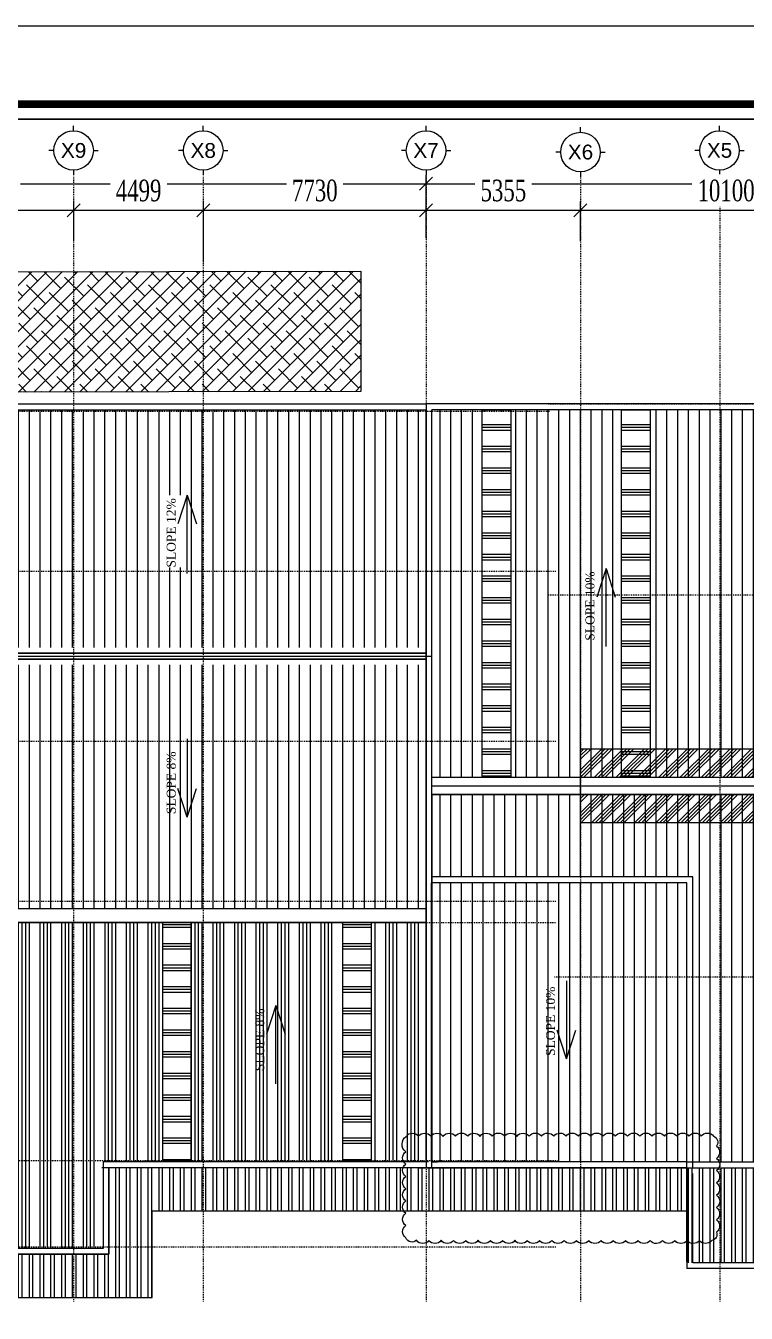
# Model space of a CAD drawing. Header units: inches. Extents: x 315041 to 662841, y -45540 to -35018.
# Drawn here: x 331032.1 to 331115.5, y -35781.1 to -35632.2 of the extents above; entities that cross this region are included whole.
import ezdxf
from ezdxf.enums import TextEntityAlignment as Align

# ---------------------------------------------------------------- set-up
doc = ezdxf.new("R2010")
doc.units = ezdxf.units.IN
doc.header["$MEASUREMENT"] = 0
for name, pattern in [('XRF-A-GRID LINE$0$CENTER', [50.8, 31.75, -6.35, 6.35, -6.35]), ('XRF-A-RF PLAN$0$ACAD_ISO02W100', [15, 12, -3]), ('XRF-A-RF PLAN$0$HIDDEN2', [0.1875, 0.125, -0.0625])]:
    doc.linetypes.add(name, pattern=pattern)
for name, color, linetype in [('2', 2, 'Continuous'), ('7', 7, 'Continuous'), ('BAO KHUNG', 31, 'Continuous'), ('XRF-A-RF PLAN$0$cat1', 31, 'Continuous'), ('XRF-A-RF PLAN$0$hidden', 2, 'XRF-A-RF PLAN$0$HIDDEN2'), ('XRF-A-RF PLAN$0$TITLE-TEXT', 130, 'Continuous'), ('XRF-A-RF PLAN$0$TL-Roof', 60, 'Continuous'), ('XRF-A-RF PLAN$0$TUONG', 2, 'Continuous')]:
    doc.layers.add(name, color=color, linetype=linetype)
for name, color, linetype, lineweight in [('XRF-A-GRID LINE$0$text', 2, 'Continuous', 20), ('XRF-A-GRID LINE$0$TL-AXIS', 252, 'Continuous', 15), ('XRF-A-GRID LINE$0$ZONES', 7, 'Continuous', 9), ('XRF-A-RF PLAN$0$TL- Brick wall', 132, 'Continuous', 15), ('XRF-A-RF PLAN$0$TL-layout', 140, 'Continuous', 15), ('XRF-A-RF PLAN$0$TL-Platform', 5, 'Continuous', 15), ('XRF-A-RF PLAN$0$TL-WWT', 142, 'Continuous', 15)]:
    doc.layers.add(name, color=color, linetype=linetype, lineweight=lineweight)
doc.layers.add('XRF-A-RF PLAN$0$00 - BORDER', color=7, linetype='Continuous', plot=False)
doc.styles.add('ST1', font='times.ttf', dxfattribs={"width": 0.7})
doc.styles.add('XRF-A-GRID LINE$0$ARIALH', font='VHARIAL.TTF')
doc.styles.add('XRF-A-RF PLAN$0$VNH', font='VHAVAN.TTF', dxfattribs={"height": 150})
doc.dimstyles.new('300', dxfattribs={"dimtxt": 2.5, "dimasz": 1.5, "dimexe": 1, "dimexo": 0, "dimgap": 1, "dimtad": 1, "dimtoh": 1, "dimdec": 0, "dimlfac": 300, "dimzin": 0, "dimdsep": 46, "dimtxsty": 'ST1', "dimblk": 'OBLIQUE', "dimcen": 1, "dimdle": 1, "dimclrd": 8, "dimclre": 8, "dimclrt": 3, "dimadec": 0, "dimazin": 0, "dimtfac": 1, "dimtdec": 0, "dimtix": 1, "dimtofl": 0, "dimtmove": 1, "dimatfit": 3, "dimfxl": 0, "dimtfill": 1, "dimtolj": 1, "dimtzin": 0, "dimlwd": -1, "dimlwe": -1, "dimarcsym": 1})
pattern_1 = [(90, (340786.3139, -31431.4911), (-1.25, 2e-16), [])]
pattern_2 = [(90, (340786.3139, -31431.4911), (-1.25, 0), []), (90, (340786.7305, -31431.0744), (-1.25, 0), [])]
pattern_3 = [(0, (340786.3139, -31431.491), (0, 2.5), []), (0, (340786.3139, -31431.1786), (0, 2.5), []), (0, (340786.3139, -31430.866), (0, 2.5), [])]

# ---------------------------------------------------------------- blocks, each defined once
blk = doc.blocks.new('A$C75D82031')
at = {"layer": '2', "color": 157, "linetype": 'Continuous'}
blk.add_lwpolyline([(0, 420), (594, 420), (594, 0), (0, 0)], close=True, dxfattribs=at)
at = {"layer": '7', "color": 147, "linetype": 'Continuous'}
blk.add_lwpolyline([(12.33, 57.61), (581.67, 57.61), (581.67, 409.19), (12.33, 409.19)], close=True, dxfattribs=at)
at = {"layer": 'BAO KHUNG', "color": 167, "linetype": 'Continuous', "const_width": 0.871}
blk.add_lwpolyline([(10.59, 9.07), (583.41, 9.07), (583.41, 410.93), (10.59, 410.93)], close=True, dxfattribs=at)
blk = doc.blocks.new('XRF-A-GRID LINE$0$truc')
at = {"layer": 'XRF-A-GRID LINE$0$text', "color": 8}
for p, q in [((0, 4), (0, 5)), ((-4, 0), (-5, 0)), ((4, 0), (5, 0)), ((0, -4), (0, -5))]:
    blk.add_line(p, q, dxfattribs=at)
blk.add_circle((0, 0), 4, dxfattribs=at)
at = {"layer": 'XRF-A-GRID LINE$0$text', "color": 8, "style": 'XRF-A-GRID LINE$0$ARIALH'}
blk.add_attdef('TENTRUCDINHVI', text='', height=3, dxfattribs=at).set_placement((0, 0), align=Align.MIDDLE)
blk = doc.blocks.new('XRF-A-GRID LINE')
at = {"layer": 'XRF-A-GRID LINE$0$TL-AXIS', "linetype": 'XRF-A-GRID LINE$0$CENTER', "lineweight": 0, "ltscale": 0.01}
for p, q in [((-2924584, -1304492), (-2924584, -1265461)), ((-2920085, -1304492), (-2920085, -1265461)), ((-2912355, -1265461), (-2912355, -1304492)), ((-2907000, -1265461), (-2907000, -1304492)), ((-2902170, -1265461), (-2902170, -1304492)), ((-2983971, -1273596), (-2908067, -1273596)), ((-2908125, -1273346), (-2870082, -1273346)), ((-2983971, -1279146), (-2907862, -1279146)), ((-2908125, -1279971), (-2870082, -1279971)), ((-2983971, -1285046), (-2907862, -1285046)), ((-2908125, -1286596), (-2870082, -1286596)), ((-2983971, -1290596), (-2907862, -1290596)), ((-2984252, -1291336), (-2907851, -1291336)), ((-2907905, -1293221), (-2870082, -1293221)), ((-2984143, -1299596), (-2907802, -1299596)), ((-2907810, -1299846), (-2869857, -1299846)), ((-2984143, -1302596), (-2907848, -1302596))]:
    blk.add_line(p, q, dxfattribs=at)
ref = blk.add_blockref('XRF-A-GRID LINE$0$truc', (-2924589, -1264549), dxfattribs=dict(at, xscale=171.4285714291036, yscale=171.4285714291036, zscale=171.4285714291036, rotation=179.9999999999922))
ref.add_attrib('TENTRUCDINHVI', 'X9', dxfattribs={"layer": 'XRF-A-GRID LINE$0$ZONES', "height": 514.3, "style": 'XRF-A-GRID LINE$0$ARIALH'}).set_placement((-2924589, -1264549), align=Align.MIDDLE)
ref = blk.add_blockref('XRF-A-GRID LINE$0$truc', (-2920090, -1264549), dxfattribs=dict(at, xscale=171.4285714291036, yscale=171.4285714291036, zscale=171.4285714291036, rotation=179.9999999999922))
ref.add_attrib('TENTRUCDINHVI', 'x8', dxfattribs={"layer": 'XRF-A-GRID LINE$0$ZONES', "height": 514.3, "style": 'XRF-A-GRID LINE$0$ARIALH'}).set_placement((-2920090, -1264549), align=Align.MIDDLE)
ref = blk.add_blockref('XRF-A-GRID LINE$0$truc', (-2912360, -1264549), dxfattribs=dict(at, xscale=171.4285714291036, yscale=171.4285714291036, zscale=171.4285714291036, rotation=179.9999999999922))
ref.add_attrib('TENTRUCDINHVI', 'x7', dxfattribs={"layer": 'XRF-A-GRID LINE$0$ZONES', "height": 514.3, "style": 'XRF-A-GRID LINE$0$ARIALH'}).set_placement((-2912360, -1264549), align=Align.MIDDLE)
ref = blk.add_blockref('XRF-A-GRID LINE$0$truc', (-2907000, -1264604), dxfattribs=dict(at, xscale=171.4285714291036, yscale=171.4285714291036, zscale=171.4285714291036, rotation=179.9999999999922))
ref.add_attrib('TENTRUCDINHVI', 'x6', dxfattribs={"layer": 'XRF-A-GRID LINE$0$ZONES', "height": 514.3, "style": 'XRF-A-GRID LINE$0$ARIALH'}).set_placement((-2907000, -1264604), align=Align.MIDDLE)
ref = blk.add_blockref('XRF-A-GRID LINE$0$truc', (-2902175, -1264549), dxfattribs=dict(at, xscale=171.4285714291036, yscale=171.4285714291036, zscale=171.4285714291036, rotation=179.9999999999922))
ref.add_attrib('TENTRUCDINHVI', 'X5', dxfattribs={"layer": 'XRF-A-GRID LINE$0$ZONES', "height": 514.3, "style": 'XRF-A-GRID LINE$0$ARIALH'}).set_placement((-2902175, -1264549), align=Align.MIDDLE)
blk = doc.blocks.new('_Oblique')
at = {"color": 0, "linetype": 'ByBlock', "lineweight": -2}
blk.add_line((-0.5, -0.5), (0.5, 0.5), dxfattribs=at)
blk = doc.blocks.new('*D94')
at = {"color": 8, "linetype": 'Continuous', "transparency": 16777216}
for p, q in [((330877.8, -35650.5), (331079.46, -35650.5)), ((330878.8, -35656.8), (330878.8, -35649.5)), ((331078.46, -35656.8), (331078.46, -35649.5))]:
    blk.add_line(p, q, dxfattribs=at)
at = {"layer": 'Defpoints', "color": 0, "transparency": 16777216}
for p in [(331078.46, -35650.5), (330878.8, -35656.8), (331078.46, -35656.8)]:
    blk.add_point(p, dxfattribs=at)
at = {"color": 8, "transparency": 16777216, "xscale": 1.5, "yscale": 1.5, "zscale": 1.5, "rotation": 180}
blk.add_blockref('_Oblique', (330878.8, -35650.5), dxfattribs=at)
at = {"color": 8, "transparency": 16777216, "xscale": 1.5, "yscale": 1.5, "zscale": 1.5}
blk.add_blockref('_Oblique', (331078.46, -35650.5), dxfattribs=at)
at = {"color": 3, "transparency": 16777216, "insert": (330978.63, -35648.23), "char_height": 2.5, "attachment_point": 5, "style": 'ST1', "bg_fill": 3, "box_fill_scale": 1.25, "bg_fill_color": 256, "bg_fill_true_color": 13158600, "bg_fill_transparency": 13972724}
blk.add_mtext('\\A1;59900', dxfattribs=at)
blk = doc.blocks.new('*D95')
at = {"color": 8, "linetype": 'Continuous', "transparency": 16777216}
for p, q in [((331077.46, -35650.5), (331202.3, -35650.5)), ((331078.46, -35656.8), (331078.46, -35649.5)), ((331201.3, -35656.8), (331201.3, -35649.5))]:
    blk.add_line(p, q, dxfattribs=at)
at = {"layer": 'Defpoints', "color": 0, "transparency": 16777216}
for p in [(331201.3, -35650.5), (331078.46, -35656.8), (331201.3, -35656.8)]:
    blk.add_point(p, dxfattribs=at)
at = {"color": 8, "transparency": 16777216, "xscale": 1.5, "yscale": 1.5, "zscale": 1.5, "rotation": 180}
blk.add_blockref('_Oblique', (331078.46, -35650.5), dxfattribs=at)
at = {"color": 8, "transparency": 16777216, "xscale": 1.5, "yscale": 1.5, "zscale": 1.5}
blk.add_blockref('_Oblique', (331201.3, -35650.5), dxfattribs=at)
at = {"color": 3, "transparency": 16777216, "insert": (331139.88, -35648.23), "char_height": 2.5, "attachment_point": 5, "style": 'ST1', "bg_fill": 3, "box_fill_scale": 1.25, "bg_fill_color": 256, "bg_fill_true_color": 13158600, "bg_fill_transparency": 15855824}
blk.add_mtext('\\A1;36850', dxfattribs=at)
blk = doc.blocks.new('*D103')
at = {"color": 8, "linetype": 'Continuous', "transparency": 16777216}
for p, q in [((331018.8, -35657.14), (331018.8, -35652.57)), ((331037.7, -35657.14), (331037.7, -35652.57)), ((331017.8, -35653.57), (331038.7, -35653.57))]:
    blk.add_line(p, q, dxfattribs=at)
at = {"layer": 'Defpoints', "color": 0, "transparency": 16777216}
for p in [(331037.7, -35653.57), (331018.8, -35657.14), (331037.7, -35657.14)]:
    blk.add_point(p, dxfattribs=at)
at = {"color": 8, "transparency": 16777216, "xscale": 1.5, "yscale": 1.5, "zscale": 1.5, "rotation": 180}
blk.add_blockref('_Oblique', (331018.8, -35653.57), dxfattribs=at)
at = {"color": 8, "transparency": 16777216, "xscale": 1.5, "yscale": 1.5, "zscale": 1.5}
blk.add_blockref('_Oblique', (331037.7, -35653.57), dxfattribs=at)
at = {"color": 3, "transparency": 16777216, "insert": (331028.25, -35651.3), "char_height": 2.5, "attachment_point": 5, "style": 'ST1', "bg_fill": 3, "box_fill_scale": 1.25, "bg_fill_color": 256, "bg_fill_true_color": 13158600, "bg_fill_transparency": 16672888}
blk.add_mtext('\\A1;5670', dxfattribs=at)
blk = doc.blocks.new('*D104')
at = {"color": 8, "linetype": 'Continuous', "transparency": 16777216}
for p, q in [((331037.7, -35657.14), (331037.7, -35652.57)), ((331052.7, -35659.56), (331052.7, -35652.57)), ((331036.7, -35653.57), (331053.7, -35653.57))]:
    blk.add_line(p, q, dxfattribs=at)
at = {"layer": 'Defpoints', "color": 0, "transparency": 16777216}
for p in [(331052.7, -35653.57), (331037.7, -35657.14), (331052.7, -35659.56)]:
    blk.add_point(p, dxfattribs=at)
at = {"color": 8, "transparency": 16777216, "xscale": 1.5, "yscale": 1.5, "zscale": 1.5, "rotation": 180}
blk.add_blockref('_Oblique', (331037.7, -35653.57), dxfattribs=at)
at = {"color": 8, "transparency": 16777216, "xscale": 1.5, "yscale": 1.5, "zscale": 1.5}
blk.add_blockref('_Oblique', (331052.7, -35653.57), dxfattribs=at)
at = {"color": 3, "transparency": 16777216, "insert": (331045.2, -35651.3), "char_height": 2.5, "attachment_point": 5, "style": 'ST1', "bg_fill": 3, "box_fill_scale": 1.25, "bg_fill_color": 256, "bg_fill_true_color": 13158600, "bg_fill_transparency": 16670824}
blk.add_mtext('\\A1;4499', dxfattribs=at)
blk = doc.blocks.new('*D105')
at = {"color": 8, "linetype": 'Continuous', "transparency": 16777216}
for p, q in [((331052.7, -35659.56), (331052.7, -35652.57)), ((331078.46, -35656.35), (331078.46, -35652.57)), ((331051.7, -35653.57), (331079.46, -35653.57))]:
    blk.add_line(p, q, dxfattribs=at)
at = {"layer": 'Defpoints', "color": 0, "transparency": 16777216}
for p in [(331078.46, -35653.57), (331078.46, -35656.35), (331052.7, -35659.56)]:
    blk.add_point(p, dxfattribs=at)
at = {"color": 8, "transparency": 16777216, "xscale": 1.5, "yscale": 1.5, "zscale": 1.5, "rotation": 180}
blk.add_blockref('_Oblique', (331052.7, -35653.57), dxfattribs=at)
at = {"color": 8, "transparency": 16777216, "xscale": 1.5, "yscale": 1.5, "zscale": 1.5}
blk.add_blockref('_Oblique', (331078.46, -35653.57), dxfattribs=at)
at = {"color": 3, "transparency": 16777216, "insert": (331065.58, -35651.3), "char_height": 2.5, "attachment_point": 5, "style": 'ST1', "bg_fill": 3, "box_fill_scale": 1.25, "bg_fill_color": 256, "bg_fill_true_color": 13158600, "bg_fill_transparency": 0}
blk.add_mtext('\\A1;7730', dxfattribs=at)
blk = doc.blocks.new('*D106')
at = {"color": 8, "linetype": 'Continuous', "transparency": 16777216}
for p, q in [((331078.46, -35656.35), (331078.46, -35652.57)), ((331096.31, -35657.14), (331096.31, -35652.57)), ((331077.46, -35653.57), (331097.31, -35653.57))]:
    blk.add_line(p, q, dxfattribs=at)
at = {"layer": 'Defpoints', "color": 0, "transparency": 16777216}
for p in [(331096.31, -35653.57), (331078.46, -35656.35), (331096.31, -35657.14)]:
    blk.add_point(p, dxfattribs=at)
at = {"color": 8, "transparency": 16777216, "xscale": 1.5, "yscale": 1.5, "zscale": 1.5, "rotation": 180}
blk.add_blockref('_Oblique', (331078.46, -35653.57), dxfattribs=at)
at = {"color": 8, "transparency": 16777216, "xscale": 1.5, "yscale": 1.5, "zscale": 1.5}
blk.add_blockref('_Oblique', (331096.31, -35653.57), dxfattribs=at)
at = {"color": 3, "transparency": 16777216, "insert": (331087.39, -35651.3), "char_height": 2.5, "attachment_point": 5, "style": 'ST1', "bg_fill": 3, "box_fill_scale": 1.25, "bg_fill_color": 256, "bg_fill_true_color": 13158600, "bg_fill_transparency": 0}
blk.add_mtext('\\A1;5355', dxfattribs=at)
blk = doc.blocks.new('*D107')
at = {"color": 8, "linetype": 'Continuous', "transparency": 16777216}
for p, q in [((331096.31, -35657.14), (331096.31, -35652.57)), ((331129.98, -35656.82), (331129.98, -35652.57)), ((331095.31, -35653.57), (331130.98, -35653.57))]:
    blk.add_line(p, q, dxfattribs=at)
at = {"layer": 'Defpoints', "color": 0, "transparency": 16777216}
for p in [(331129.98, -35653.57), (331096.31, -35657.14), (331129.98, -35656.82)]:
    blk.add_point(p, dxfattribs=at)
at = {"color": 8, "transparency": 16777216, "xscale": 1.5, "yscale": 1.5, "zscale": 1.5, "rotation": 180}
blk.add_blockref('_Oblique', (331096.31, -35653.57), dxfattribs=at)
at = {"color": 8, "transparency": 16777216, "xscale": 1.5, "yscale": 1.5, "zscale": 1.5}
blk.add_blockref('_Oblique', (331129.98, -35653.57), dxfattribs=at)
at = {"color": 3, "transparency": 16777216, "insert": (331113.15, -35651.3), "char_height": 2.5, "attachment_point": 5, "style": 'ST1', "bg_fill": 3, "box_fill_scale": 1.25, "bg_fill_color": 256, "bg_fill_true_color": 13158600, "bg_fill_transparency": 0}
blk.add_mtext('\\A1;10100', dxfattribs=at)

msp = doc.modelspace()

# ---------------------------------------------------------------- hatches: boundary and pattern name
h = msp.add_hatch()
h.set_pattern_fill('ANSI34', color=256, scale=2.333333, style=0)
h.set_pattern_definition([(45, (327226.5784, -36469.6957), (-1.2374369, 1.2374369), []), (45, (327226.9909, -36469.6957), (-1.2374369, 1.2374369), []), (45, (327227.4034, -36469.6957), (-1.2374369, 1.2374369), []), (45, (327227.8158, -36469.6957), (-1.2374369, 1.2374369), [])])
h.paths.add_polyline_path([(331099.4644, -35715.8442), (331096.3139, -35715.8442), (331096.3139, -35719.1442), (331099.4644, -35719.1442)])
h.paths.add_polyline_path([(331119.4644, -35715.8442), (331099.4644, -35715.8442), (331099.4644, -35719.1442), (331119.4644, -35719.1442)])
h.paths.add_polyline_path([(331139.4644, -35715.8442), (331119.4644, -35715.8442), (331119.4644, -35719.1442), (331139.4644, -35719.1442)])
h.paths.add_polyline_path([(331159.4644, -35715.8442), (331139.4644, -35715.8442), (331139.4644, -35719.1442), (331159.4644, -35719.1442)])
h.paths.add_polyline_path([(331179.4644, -35715.8442), (331159.4644, -35715.8442), (331159.4644, -35719.1442), (331179.4644, -35719.1442)])
h.paths.add_polyline_path([(331181.9806, -35715.8442), (331179.4644, -35715.8442), (331179.4644, -35719.1442), (331181.9806, -35719.1442)])
h.paths.add_polyline_path([(331181.9806, -35721.1442), (331179.4644, -35721.1442), (331179.4644, -35724.4014), (331181.9806, -35724.4014)])
h.paths.add_polyline_path([(331179.4644, -35721.1442), (331159.4644, -35721.1442), (331159.4644, -35724.4014), (331179.4644, -35724.4014)])
h.paths.add_polyline_path([(331159.4644, -35721.1442), (331139.4644, -35721.1442), (331139.4644, -35724.4014), (331159.4644, -35724.4014)])
h.paths.add_polyline_path([(331139.4644, -35721.1442), (331119.4644, -35721.1442), (331119.4644, -35724.4014), (331139.4644, -35724.4014)])
h.paths.add_polyline_path([(331119.4644, -35721.1442), (331099.4644, -35721.1442), (331099.4644, -35724.4014), (331119.4644, -35724.4014)])
h.paths.add_polyline_path([(331099.4644, -35721.1442), (331096.3139, -35721.1442), (331096.3139, -35724.4014), (331099.4644, -35724.4014)])
at = {"layer": 'XRF-A-RF PLAN$0$TL-Platform', "lineweight": 0, "ltscale": 1e-09}
h = msp.add_hatch(dxfattribs=at)
h.set_pattern_fill('ANSI38', color=256, scale=10)
h.set_pattern_definition([(45, (340786.3139, -31431.4911), (-0.88388348, 0.88388348), []), (135, (340786.3139, -31431.4911), (-2.65165043, 0.88388348), [3.125, -1.875])])
h.paths.add_polyline_path([(331004.2587, -35660.7282), (331070.9239, -35660.609), (331070.9239, -35674.5257), (331004.2587, -35674.6448)])
at = {"layer": 'XRF-A-RF PLAN$0$TL-Roof', "lineweight": 0, "ltscale": 1e-09, "transparency": 33554559}
h = msp.add_hatch(dxfattribs=at)
h.set_pattern_fill('ANSI31', color=8, scale=10, angle=45)
h.set_pattern_definition(pattern_1)
h.paths.add_polyline_path([(331050.0859, -35694.8837), (331050.0859, -35686.5256), (331047.6091, -35686.5256), (331047.6091, -35694.8837)], flags=16)
h.paths.add_polyline_path([(330991.7775, -35694.8837), (330991.7775, -35686.5256), (330989.3007, -35686.5256), (330989.3007, -35694.8837)], flags=16)
h.paths.add_polyline_path([(330933.4691, -35694.8837), (330933.4691, -35686.5256), (330930.9923, -35686.5256), (330930.9923, -35694.8837)], flags=16)
h.paths.add_polyline_path([(331019.0307, -35704.1442), (331078.4639, -35704.1442), (331078.4639, -35676.6442), (330878.6307, -35676.6442), (330878.6307, -35704.8108), (330878.6974, -35704.8108), (330878.6974, -35704.1442), (330898.364, -35704.1442), (330898.364, -35700.8442), (331019.0307, -35700.8442)])
h = msp.add_hatch(dxfattribs=at)
h.set_pattern_fill('ANSI31', color=256, scale=10, angle=45)
h.set_pattern_definition(pattern_1)
h.paths.add_polyline_path([(331147.4867, -35694.9854), (331147.4867, -35703.3436), (331145.0099, -35703.3436), (331145.0099, -35694.9854)], flags=16)
h.paths.add_polyline_path([(331112.0562, -35703.3436), (331109.5794, -35703.3436)], flags=16)
h.paths.add_polyline_path([(331184.4411, -35694.9854), (331184.4411, -35703.3436), (331181.9642, -35703.3436), (331181.9642, -35694.9854)], flags=16)
h.paths.add_polyline_path([(331189.9235, -35719.1458), (331189.9235, -35676.6442), (331193.2569, -35676.6442), (331193.2569, -35719.1458)])
h.paths.add_polyline_path([(331170.6069, -35719.1458), (331170.6069, -35676.6442), (331173.9402, -35676.6442), (331173.9402, -35719.1458)])
h.paths.add_polyline_path([(331153.2735, -35719.1442), (331153.2735, -35676.6458), (331156.6069, -35676.6458), (331156.6069, -35719.1442)], flags=17)
h.paths.add_polyline_path([(331135.9402, -35719.1442), (331135.9402, -35676.6458), (331139.2735, -35676.6458), (331139.2735, -35719.1442)], flags=17)
h.paths.add_polyline_path([(331118.6069, -35719.1442), (331118.6069, -35676.6458), (331121.9402, -35676.6458), (331121.9402, -35719.1442)], flags=17)
h.paths.add_polyline_path([(331101.0401, -35719.1458), (331101.0401, -35676.6458), (331104.3735, -35676.6458), (331104.3735, -35719.1458)])
h.paths.add_polyline_path([(331084.9401, -35719.1458), (331084.9401, -35676.6458), (331088.2735, -35676.6458), (331088.2735, -35719.1458)])
h.paths.add_polyline_path([(331200.6306, -35719.1442), (331079.131, -35719.1442), (331079.131, -35676.6442), (331200.6306, -35676.6442)])
h = msp.add_hatch(dxfattribs=at)
h.set_pattern_fill('PLAST', color=256, scale=10)
h.set_pattern_definition([(0, (340752.6471, -31431.491), (0, 2.5), []), (0, (340752.6471, -31431.1786), (0, 2.5), []), (0, (340752.6471, -31430.866), (0, 2.5), [])])
h.paths.add_polyline_path([(331088.2735, -35719.1458), (331084.9401, -35719.1458), (331084.9401, -35676.6458), (331088.2735, -35676.6458)])
h = msp.add_hatch(dxfattribs=at)
h.set_pattern_fill('PLAST', color=256, scale=10)
h.set_pattern_definition([(0, (340768.7471, -31431.491), (0, 2.5), []), (0, (340768.7471, -31431.1786), (0, 2.5), []), (0, (340768.7471, -31430.866), (0, 2.5), [])])
h.paths.add_polyline_path([(331104.3735, -35719.1458), (331101.0401, -35719.1458), (331101.0401, -35676.6458), (331104.3735, -35676.6458)])
h = msp.add_hatch(dxfattribs=at)
h.set_pattern_fill('ANSI31', color=8, scale=10, angle=45)
h.set_pattern_definition(pattern_1)
h.paths.add_polyline_path([(330991.7775, -35723.765), (330991.7775, -35715.4069), (330989.3007, -35715.4069), (330989.3007, -35723.765)], flags=24)
h.paths.add_polyline_path([(331050.0859, -35723.765), (331050.0859, -35715.4069), (331047.6091, -35715.4069), (331047.6091, -35723.765)], flags=24)
h.paths.add_polyline_path([(330933.4691, -35723.765), (330933.4691, -35715.4069), (330930.9923, -35715.4069), (330930.9923, -35723.765)], flags=24)
edge = h.paths.add_edge_path()
edge.add_arc((330962.3958, -35719.4032), 5.7764, 0, 360)
h.paths.add_polyline_path([(331078.4644, -35734.3108), (331078.4644, -35706.1442), (331019.1306, -35706.1442), (331019.1306, -35709.4014), (330898.464, -35709.4014), (330898.464, -35706.1442), (330878.6974, -35706.1442), (330878.6974, -35734.3108)])
h = msp.add_hatch(dxfattribs=at)
h.set_pattern_fill('ANSI31', color=256, scale=10, angle=45)
h.set_pattern_definition(pattern_1)
h.paths.add_polyline_path([(331189.9235, -35763.6441), (331189.9235, -35721.1442), (331193.2569, -35721.1442), (331193.2569, -35763.6441)], flags=17)
h.paths.add_polyline_path([(331170.6069, -35763.6441), (331170.6069, -35721.1442), (331173.9402, -35721.1442), (331173.9402, -35763.6441)], flags=17)
h.paths.add_polyline_path([(331153.2735, -35763.6441), (331153.2735, -35721.1442), (331156.6069, -35721.1442), (331156.6069, -35763.6441)], flags=17)
h.paths.add_polyline_path([(331135.9402, -35763.6441), (331135.9402, -35721.1442), (331139.2735, -35721.1442), (331139.2735, -35763.6441)], flags=17)
h.paths.add_polyline_path([(331118.6069, -35763.6441), (331118.6069, -35721.1442), (331121.9402, -35721.1442), (331121.9402, -35763.6441)], flags=17)
edge = h.paths.add_edge_path()
edge.add_arc((331129.9806, -35739.1875), 5.7764, 0, 360)
h.paths.add_polyline_path([(331200.6306, -35721.1442), (331079.131, -35721.1442), (331079.131, -35730.6786), (331109.297, -35730.6786), (331109.297, -35763.6441), (331200.6306, -35763.6441)])
h = msp.add_hatch(dxfattribs=at)
h.set_pattern_fill('ANSI31', color=256, scale=10, angle=45)
h.set_pattern_definition(pattern_1)
h.paths.add_polyline_path([(331108.6303, -35731.3453), (331079.0306, -35731.3453), (331079.0306, -35763.5881), (331108.6303, -35763.5881)])
at = {"layer": 'XRF-A-RF PLAN$0$TL-Roof', "lineweight": 0, "ltscale": 1e-09, "transparency": 33554687}
h = msp.add_hatch(dxfattribs=at)
h.set_pattern_fill('ANSI34', color=8, scale=3.333333, angle=45)
h.set_pattern_definition([(90, (340786.3139, -31431.491), (-2.5, 0), []), (90, (340786.7305, -31431.0744), (-2.5, 0), []), (90, (340787.1472, -31430.6578), (-2.5, 0), []), (90, (340787.5639, -31430.241), (-2.5, 0), [])])
h.paths.add_polyline_path([(330890.464, -35735.9442), (330887.1307, -35735.9442), (330887.1307, -35773.4775), (330890.464, -35773.4775)])
h.paths.add_polyline_path([(330910.464, -35735.9442), (330907.1307, -35735.9442), (330907.1307, -35773.6449), (330910.464, -35773.6449)])
h.paths.add_polyline_path([(330930.464, -35735.9442), (330927.1307, -35735.9442), (330927.1307, -35773.6449), (330930.464, -35773.6449)], flags=16)
h.paths.add_polyline_path([(330950.464, -35735.9442), (330947.1307, -35735.9442), (330947.1307, -35773.6449), (330950.464, -35773.6449)])
h.paths.add_polyline_path([(330970.4624, -35735.9442), (330967.129, -35735.9442), (330967.129, -35773.6449), (330970.4624, -35773.6449)])
h.paths.add_polyline_path([(330990.464, -35735.9442), (330987.1307, -35735.9442), (330987.1307, -35773.6449), (330990.464, -35773.6449)])
h.paths.add_polyline_path([(331010.464, -35735.9442), (331007.1307, -35735.9442), (331007.1307, -35773.6449), (331010.464, -35773.6449)])
h.paths.add_polyline_path([(331030.464, -35735.9442), (331027.1307, -35735.9442), (331027.1307, -35773.6449), (331030.464, -35773.6449)], flags=16)
h.paths.add_polyline_path([(331051.2957, -35735.9442), (331047.9624, -35735.9442), (331047.9625, -35763.6448), (331051.2959, -35763.6448)])
h.paths.add_polyline_path([(331072.1307, -35735.9442), (331068.7974, -35735.9442), (331068.7974, -35763.4766), (331072.1307, -35763.4766)])
h.paths.add_polyline_path([(330899.3912, -35753.9068), (330899.3912, -35745.5486), (330896.9144, -35745.5486), (330896.9144, -35753.9068)], flags=16)
h.paths.add_polyline_path([(331078.4644, -35763.6444), (331078.4644, -35735.9442), (330878.6307, -35735.9442), (330878.6307, -35773.6449), (331041.0973, -35773.6449), (331041.0974, -35763.645)])
at = {"layer": 'XRF-A-RF PLAN$0$TL-Roof', "lineweight": 0, "ltscale": 1e-09, "transparency": 33554559}
h = msp.add_hatch(dxfattribs=at)
h.set_pattern_fill('PLAST', color=256, scale=10)
h.set_pattern_definition(pattern_3)
h.paths.add_polyline_path([(331051.2957, -35735.9442), (331047.9624, -35735.9442), (331047.9624, -35763.4766), (331051.2957, -35763.4766)])
h = msp.add_hatch(dxfattribs=at)
h.set_pattern_fill('PLAST', color=256, scale=10)
h.set_pattern_definition(pattern_3)
h.paths.add_polyline_path([(331072.1307, -35735.9442), (331068.7974, -35735.9442), (331068.7974, -35763.4766), (331072.1307, -35763.4766)])
at = {"layer": 'XRF-A-RF PLAN$0$TL-Roof', "lineweight": 0, "ltscale": 1e-09, "transparency": 33554687}
h = msp.add_hatch(dxfattribs=at)
h.set_pattern_fill('ANSI32', color=256, scale=3.333333, angle=45)
h.set_pattern_definition(pattern_2)
h.paths.add_polyline_path([(331046.764, -35769.3116), (331108.6192, -35769.3108), (331108.6192, -35764.3108), (331085.0082, -35764.3108), (331041.7641, -35764.3117), (331041.7641, -35774.3116), (330888.8641, -35774.3116), (330888.8641, -35779.3116), (331046.764, -35779.3116)])
h = msp.add_hatch(dxfattribs=at)
h.set_pattern_fill('ANSI32', color=256, scale=3.333333, angle=45)
h.set_pattern_definition(pattern_2)
edge = h.paths.add_edge_path()
edge.add_line((331108.6247, -35764.3108), (331108.6304, -35775.2976))
edge.add_line((331108.6304, -35775.2976), (331197.8276, -35775.3241))
edge.add_arc((331200.4294, -36002.4632), 227.1541, 89.781094, 90.656288, ccw=False)
edge.add_line((331201.2973, -35775.3108), (331201.3029, -35764.3108))
edge.add_line((331201.3029, -35764.3108), (331108.6247, -35764.3108))

# ---------------------------------------------------------------- linework, layer by layer
at = {"color": 240, "true_color": 0xf90627}
msp.add_lwpolyline([(331076.1534, -35760.6835, -0.52056705), (331077.5754, -35760.6795, -0.52056705), (331078.9977, -35760.6788, -0.52056705), (331080.4197, -35760.6828, -0.52056705), (331081.8417, -35760.6792, -0.52056705), (331083.2639, -35760.6782, -0.52056705), (331084.6859, -35760.6821, -0.52056705), (331086.1079, -35760.6785, -0.52056705), (331087.5302, -35760.6776, -0.52056705), (331088.9522, -35760.6814, -0.52056705), (331090.3741, -35760.6779, -0.52056705), (331091.7964, -35760.6769, -0.52056705), (331093.2185, -35760.6807, -0.52056705), (331094.6404, -35760.6772, -0.52056705), (331096.0626, -35760.6763, -0.52056705), (331097.4847, -35760.68, -0.52056705), (331098.9066, -35760.6766, -0.52056705), (331100.3289, -35760.6757, -0.52056705), (331101.751, -35760.6793, -0.52056705), (331103.1729, -35760.6759, -0.52056705), (331104.5951, -35760.6752, -0.52056705), (331106.0172, -35760.6787, -0.52056705), (331107.4391, -35760.6753, -0.52056705), (331108.8613, -35760.6746, -0.52056705), (331110.2834, -35760.678, -0.52056705), (331111.7053, -35760.6747, -0.52056705), (331112.0374, -35761.8034, -0.52056705), (331112.0398, -35763.2256, -0.52056705), (331112.0396, -35764.6479, -0.52056705), (331112.0367, -35766.0696, -0.52056705), (331112.0393, -35767.4918, -0.52056705), (331112.039, -35768.914, -0.52056705), (331112.0361, -35770.3358, -0.52056705), (331112.0387, -35771.7579, -0.52056705), (331111.4843, -35772.7116, -0.52056705), (331110.0631, -35772.7106, -0.52056705), (331108.6396, -35772.7118, -0.52056705), (331107.2184, -35772.7113, -0.52056705), (331105.7972, -35772.7104, -0.52056705), (331104.3736, -35772.7116, -0.52056705), (331102.9524, -35772.7111, -0.52056705), (331101.5312, -35772.7101, -0.52056705), (331100.1076, -35772.7113, -0.52056705), (331098.6865, -35772.7108, -0.52056705), (331097.2652, -35772.7099, -0.52056705), (331095.8417, -35772.711, -0.52056705), (331094.4205, -35772.7105, -0.52056705), (331092.9992, -35772.7096, -0.52056705), (331091.5757, -35772.7107, -0.52056705), (331090.1545, -35772.7102, -0.52056705), (331088.7332, -35772.7093, -0.52056705), (331087.3097, -35772.7104, -0.52056705), (331085.8885, -35772.7098, -0.52056705), (331084.4672, -35772.7091, -0.52056705), (331083.0437, -35772.7102, -0.52056705), (331081.6226, -35772.7095, -0.52056705), (331080.2011, -35772.7088, -0.52056705), (331078.7777, -35772.7099, -0.52056705), (331077.3566, -35772.7092, -0.52056705), (331076.1131, -35772.4226, -0.52056705), (331076.1136, -35771, -0.52056705), (331076.1138, -35769.5794, -0.52056705), (331076.1131, -35768.1566, -0.52056705), (331076.1136, -35766.7341, -0.52056705), (331076.1139, -35765.3134, -0.52056705), (331076.1132, -35763.8907, -0.52056705), (331076.1136, -35762.4682, -0.52056705)], format="xyb", close=True, dxfattribs=at)
at = {"layer": 'XRF-A-RF PLAN$0$00 - BORDER', "lineweight": 0, "ltscale": 1e-09}
msp.add_line((331041.7641, -35774.3116), (331041.7641, -35764.3117), dxfattribs=at)
msp.add_lwpolyline([(331078.7177, -35763.6441), (331041.0974, -35763.645), (331041.0973, -35773.6449), (330878.6307, -35773.6449), (330878.6307, -35764.3108)], dxfattribs=at)
at = {"layer": 'XRF-A-RF PLAN$0$cat1', "lineweight": 0}
msp.add_lwpolyline([(331063.7973, -35764.3108), (331040.9457, -35764.3108)], dxfattribs=at)
at = {"layer": 'XRF-A-RF PLAN$0$hidden', "lineweight": 0, "ltscale": 1e-09}
for p, q in [((330878.6307, -35734.3108), (331078.4644, -35734.3108)), ((330878.6307, -35735.9442), (331078.4644, -35735.9442))]:
    msp.add_line(p, q, dxfattribs=at)
msp.add_lwpolyline([(331079.131, -35763.6441), (331079.7639, -35763.6441)], dxfattribs=at)
at = {"layer": 'XRF-A-RF PLAN$0$TITLE-TEXT', "lineweight": 0, "ltscale": 1e-09}
for p, q in [((331079.131, -35719.1442), (331200.6306, -35719.1442)), ((331079.131, -35720.1442), (331200.6306, -35720.1442))]:
    msp.add_line(p, q, dxfattribs=at)
at = {"layer": 'XRF-A-RF PLAN$0$TITLE-TEXT'}
for p, q in [((331108.6192, -35764.3108), (331108.6192, -35775.9775)), ((331205.6306, -35775.3108), (331109.297, -35775.3108)), ((331206.2973, -35775.9775), (331108.6192, -35775.9775))]:
    msp.add_line(p, q, dxfattribs=at)
at = {"layer": 'XRF-A-RF PLAN$0$TITLE-TEXT', "lineweight": 0, "ltscale": 1e-09}
for points in [[(331108.6303, -35763.6441), (331200.6306, -35763.6441), (331200.6306, -35676.6442), (331079.131, -35676.6442)], [(331108.6303, -35763.6441), (331200.6306, -35763.6441), (331200.6306, -35721.1442), (331079.131, -35721.1442), (331079.131, -35763.6441), (331079.7639, -35763.6441)]]:
    msp.add_lwpolyline(points, dxfattribs=at)
at = {"layer": 'XRF-A-RF PLAN$0$TL- Brick wall', "lineweight": 0, "ltscale": 1e-09}
msp.add_line((330877.9641, -35675.9775), (331078.4644, -35675.9775), dxfattribs=at)
msp.add_lwpolyline([(331078.4644, -35764.3108), (331201.2973, -35764.3108), (331201.2973, -35675.9782), (331078.4644, -35675.9782)], close=True, dxfattribs=at)
at = {"layer": 'XRF-A-RF PLAN$0$TL-layout', "lineweight": 0, "ltscale": 1e-09}
msp.add_line((330877.964, -35705.1442), (331079.131, -35705.1442), dxfattribs=at)
at = {"layer": 'XRF-A-RF PLAN$0$TL-layout', "lineweight": 0}
for p, q in [((331108.6303, -35775.1499), (331108.6303, -35764.3108)), ((331108.6303, -35764.3108), (331201.2973, -35764.3108)), ((331109.297, -35775.3108), (331109.297, -35764.9775))]:
    msp.add_line(p, q, dxfattribs=at)
at = {"layer": 'XRF-A-RF PLAN$0$TL-Platform', "lineweight": 0, "ltscale": 1e-09}
msp.add_lwpolyline([(331004.2587, -35660.7282), (331070.9239, -35660.609), (331070.9239, -35674.5257), (331004.2587, -35674.6448)], close=True, dxfattribs=at)
at = {"layer": 'XRF-A-RF PLAN$0$TL-Roof', "lineweight": 0, "ltscale": 1e-09}
for p, q in [((331078.4644, -35763.6441), (331078.4644, -35676.6442)), ((331079.131, -35763.6441), (331079.131, -35676.6442)), ((331050.8279, -35686.5379), (331049.7573, -35689.8421)), ((331050.8279, -35695.571), (331050.8279, -35686.5379)), ((331050.8279, -35686.5379), (331051.8985, -35689.8421)), ((331099.2652, -35695), (331098.1946, -35698.3042)), ((331099.2652, -35704.0331), (331099.2652, -35695)), ((331099.2652, -35695), (331100.3357, -35698.3042)), ((331050.8279, -35714.7173), (331050.8279, -35723.7505)), ((331050.8279, -35723.7505), (331049.7573, -35720.4462)), ((331050.8279, -35723.7505), (331051.8985, -35720.4462)), ((331079.131, -35721.1442), (331200.6306, -35721.1442)), ((331094.7005, -35742.6913), (331094.7005, -35751.7245)), ((331061.0727, -35745.5609), (331060.0022, -35748.8651)), ((331061.0727, -35754.5941), (331061.0727, -35745.5609)), ((331061.0727, -35745.5609), (331062.1433, -35748.8651)), ((331094.7005, -35751.7245), (331093.6299, -35748.4202)), ((331094.7005, -35751.7245), (331095.7711, -35748.4202))]:
    msp.add_line(p, q, dxfattribs=at)
at = {"layer": 'XRF-A-RF PLAN$0$TL-Roof', "lineweight": 0, "ltscale": 1e-09, "transparency": 33554559}
for p, q in [((331108.6303, -35731.3453), (331079.7639, -35731.3453)), ((331108.6303, -35764.3108), (331108.6303, -35731.3453)), ((331108.6303, -35775.1499), (331108.6303, -35763.5881)), ((331108.6303, -35763.6441), (331108.6303, -35763.6441)), ((331077.6307, -35764.3133), (331081.9842, -35764.3132))]:
    msp.add_line(p, q, dxfattribs=at)
at = {"layer": 'XRF-A-RF PLAN$0$TL-Roof', "lineweight": 0, "ltscale": 1e-09}
for points in [[(330878.6307, -35676.6442), (331078.4644, -35676.6442), (331078.4644, -35704.8108), (330878.6307, -35704.8108)], [(331088.2735, -35719.1458), (331084.9401, -35719.1458), (331084.9401, -35676.6458), (331088.2735, -35676.6458)], [(331104.3735, -35719.1458), (331101.0401, -35719.1458), (331101.0401, -35676.6458), (331104.3735, -35676.6458)], [(331078.4644, -35705.4775), (330878.6974, -35705.4775), (330878.6974, -35734.3108), (331078.4644, -35734.3108)], [(331096.3139, -35715.8655), (331181.9806, -35715.8664), (331181.9806, -35724.4236), (331096.3139, -35724.4228)], [(331051.2957, -35735.9442), (331047.9624, -35735.9442), (331047.9624, -35763.4766), (331051.2957, -35763.4766)], [(331072.1307, -35735.9442), (331068.7974, -35735.9442), (331068.7974, -35763.4766), (331072.1307, -35763.4766)]]:
    msp.add_lwpolyline(points, close=True, dxfattribs=at)
for points in [[(330878.6307, -35704.8108), (331078.4644, -35704.8108)], [(330878.6307, -35705.4775), (331078.4644, -35705.4775)], [(331078.4644, -35735.9442), (330878.6307, -35735.9442)], [(331078.4644, -35763.6441), (331078.4644, -35735.9442), (330878.6307, -35735.9442)]]:
    msp.add_lwpolyline(points, dxfattribs=at)
at = {"layer": 'XRF-A-RF PLAN$0$TL-Roof', "lineweight": 0, "ltscale": 1e-09, "transparency": 33554559}
for points in [[(331108.6303, -35764.3108), (331109.297, -35764.3108), (331109.297, -35730.6786), (331079.0972, -35730.6786), (331079.0972, -35764.3108), (331078.4635, -35764.3108)], [(331078.7177, -35764.3108), (331041.7641, -35764.3117), (331041.764, -35774.3116), (330877.9641, -35774.3116), (330877.9641, -35764.3108)], [(331081.9842, -35764.3108), (331077.1307, -35764.3108)], [(331081.9842, -35764.3108), (331077.1307, -35764.3108)], [(331078.4635, -35764.3108), (331085.0082, -35764.3108)], [(331078.4639, -35764.3108), (331085.0082, -35764.3108)]]:
    msp.add_lwpolyline(points, dxfattribs=at)
for points in [[(331108.6303, -35731.3453), (331079.0306, -35731.3453), (331079.0306, -35763.5881), (331108.6303, -35763.5881)], [(331078.4644, -35735.9442), (331078.4644, -35763.6441), (331041.0974, -35763.645), (331041.0973, -35773.6449), (330878.6307, -35773.6449), (330878.6307, -35735.9442)]]:
    msp.add_lwpolyline(points, close=True, dxfattribs=at)
at = {"layer": 'XRF-A-RF PLAN$0$TL-WWT', "lineweight": 0, "ltscale": 1e-09}
msp.add_lwpolyline([(331046.764, -35769.3116), (331108.6192, -35769.3108), (331108.6192, -35764.3108), (331085.0082, -35764.3108), (331041.7641, -35764.3117), (331041.7641, -35774.3116), (330888.8641, -35774.3116), (330888.8641, -35779.3116), (331046.764, -35779.3116)], close=True, dxfattribs=at)
at = {"layer": 'XRF-A-RF PLAN$0$TUONG', "lineweight": 0, "ltscale": 1e-09}
msp.add_line((330889.3641, -35774.3107), (331041.7641, -35774.3116), dxfattribs=at)

# ---------------------------------------------------------------- block references
at = {"color": 1}
msp.add_blockref('A$C75D82031', (330797.4424, -36052.2326), dxfattribs=at)
at = {"color": 8, "xscale": 0.003333333334012423, "yscale": 0.003333333334012423, "zscale": 0.003333333334012423}
msp.add_blockref('XRF-A-GRID LINE', (340786.3139, -31431.4911), dxfattribs=at)

# ---------------------------------------------------------------- texts
at = {"linetype": 'XRF-A-RF PLAN$0$ACAD_ISO02W100', "char_height": 1.033361, "width": 50.02323, "rotation": 90, "style": 'XRF-A-RF PLAN$0$VNH'}
for s, insert, attachment_point in [('{\\f.VnTimeH|b0|i0|c0|p34;slope 12%}', (331048.45, -35686.877), 3), ('{\\f.VnTimeH|b0|i0|c0|p34;slope 10%}', (331096.8873, -35695.3391), 3), ('{\\f.VnTimeH|b0|i0|c0|p34;slope 8%}', (331048.45, -35723.4113), 1), ('{\\f.VnTimeH|b0|i0|c0|p34;slope 10%}', (331092.3226, -35751.3853), 1), ('{\\f.VnTimeH|b0|i0|c0|p34;slope 8%}', (331058.6949, -35745.9001), 3)]:
    msp.add_mtext(s, dxfattribs=dict(at, insert=insert, attachment_point=attachment_point))

# ---------------------------------------------------------------- next in the draw order: dimensions: what is measured, and where the dimension line sits
at = {"color": 8}
dim = msp.add_linear_dim(base=(331078.4639, -35650.5019), p1=(330878.7974, -35656.8029), p2=(331078.4639, -35656.8029), dimstyle='300', dxfattribs=at)
dim.commit()
dim.dimension.update_dxf_attribs({"geometry": '*D94', "text_midpoint": (330978.6306, -35648.2267)})

# ---------------------------------------------------------------- next in the draw order: dimensions: what is measured, and where the dimension line sits
for base, p1, p2, picture, middle in [((331201.2973, -35650.5019), (331078.4639, -35656.8029), (331201.2973, -35656.8029), '*D95', (331139.8806, -35648.2303)), ((331037.7007, -35653.5736), (331018.8006, -35657.1415), (331037.7007, -35657.1415), '*D103', (331028.2507, -35651.2984))]:
    dim = msp.add_linear_dim(base=base, p1=p1, p2=p2, dimstyle='300', dxfattribs=at)
    dim.commit()
    dim.dimension.update_dxf_attribs({"geometry": picture, "text_midpoint": middle})

# ---------------------------------------------------------------- next in the draw order: dimensions: what is measured, and where the dimension line sits
dim = msp.add_linear_dim(base=(331052.6973, -35653.5736), p1=(331037.7007, -35657.1415), p2=(331052.6973, -35659.5615), dimstyle='300', dxfattribs=at)
dim.commit()
dim.dimension.update_dxf_attribs({"geometry": '*D104', "text_midpoint": (331045.199, -35651.2984)})

# ---------------------------------------------------------------- next in the draw order: dimensions: what is measured, and where the dimension line sits
dim = msp.add_linear_dim(base=(331078.4639, -35653.5736), p1=(331052.6973, -35659.5615), p2=(331078.4639, -35656.3486), dimstyle='300', dxfattribs=at)
dim.commit()
dim.dimension.update_dxf_attribs({"geometry": '*D105', "text_midpoint": (331065.5806, -35651.2984)})

# ---------------------------------------------------------------- next in the draw order: dimensions: what is measured, and where the dimension line sits
dim = msp.add_linear_dim(base=(331096.3139, -35653.5736), p1=(331078.4639, -35656.3486), p2=(331096.3139, -35657.1391), dimstyle='300', dxfattribs=at)
dim.commit()
dim.dimension.update_dxf_attribs({"geometry": '*D106', "text_midpoint": (331087.3889, -35651.302)})

# ---------------------------------------------------------------- next in the draw order: dimensions: what is measured, and where the dimension line sits
dim = msp.add_linear_dim(base=(331129.9806, -35653.5736), p1=(331096.3139, -35657.1391), p2=(331129.9806, -35656.8174), dimstyle='300', dxfattribs=at)
dim.commit()
dim.dimension.update_dxf_attribs({"geometry": '*D107', "text_midpoint": (331113.1472, -35651.302)})

# ---------------------------------------------------------------- next in the draw order: linework, layer by layer
msp.add_lwpolyline([(330809.7734, -35643.0427), (331379.1113, -35643.0427), (331379.1113, -35994.6225), (330809.7734, -35994.6225)], close=True, dxfattribs=at)

doc.saveas('drawing.dxf')
